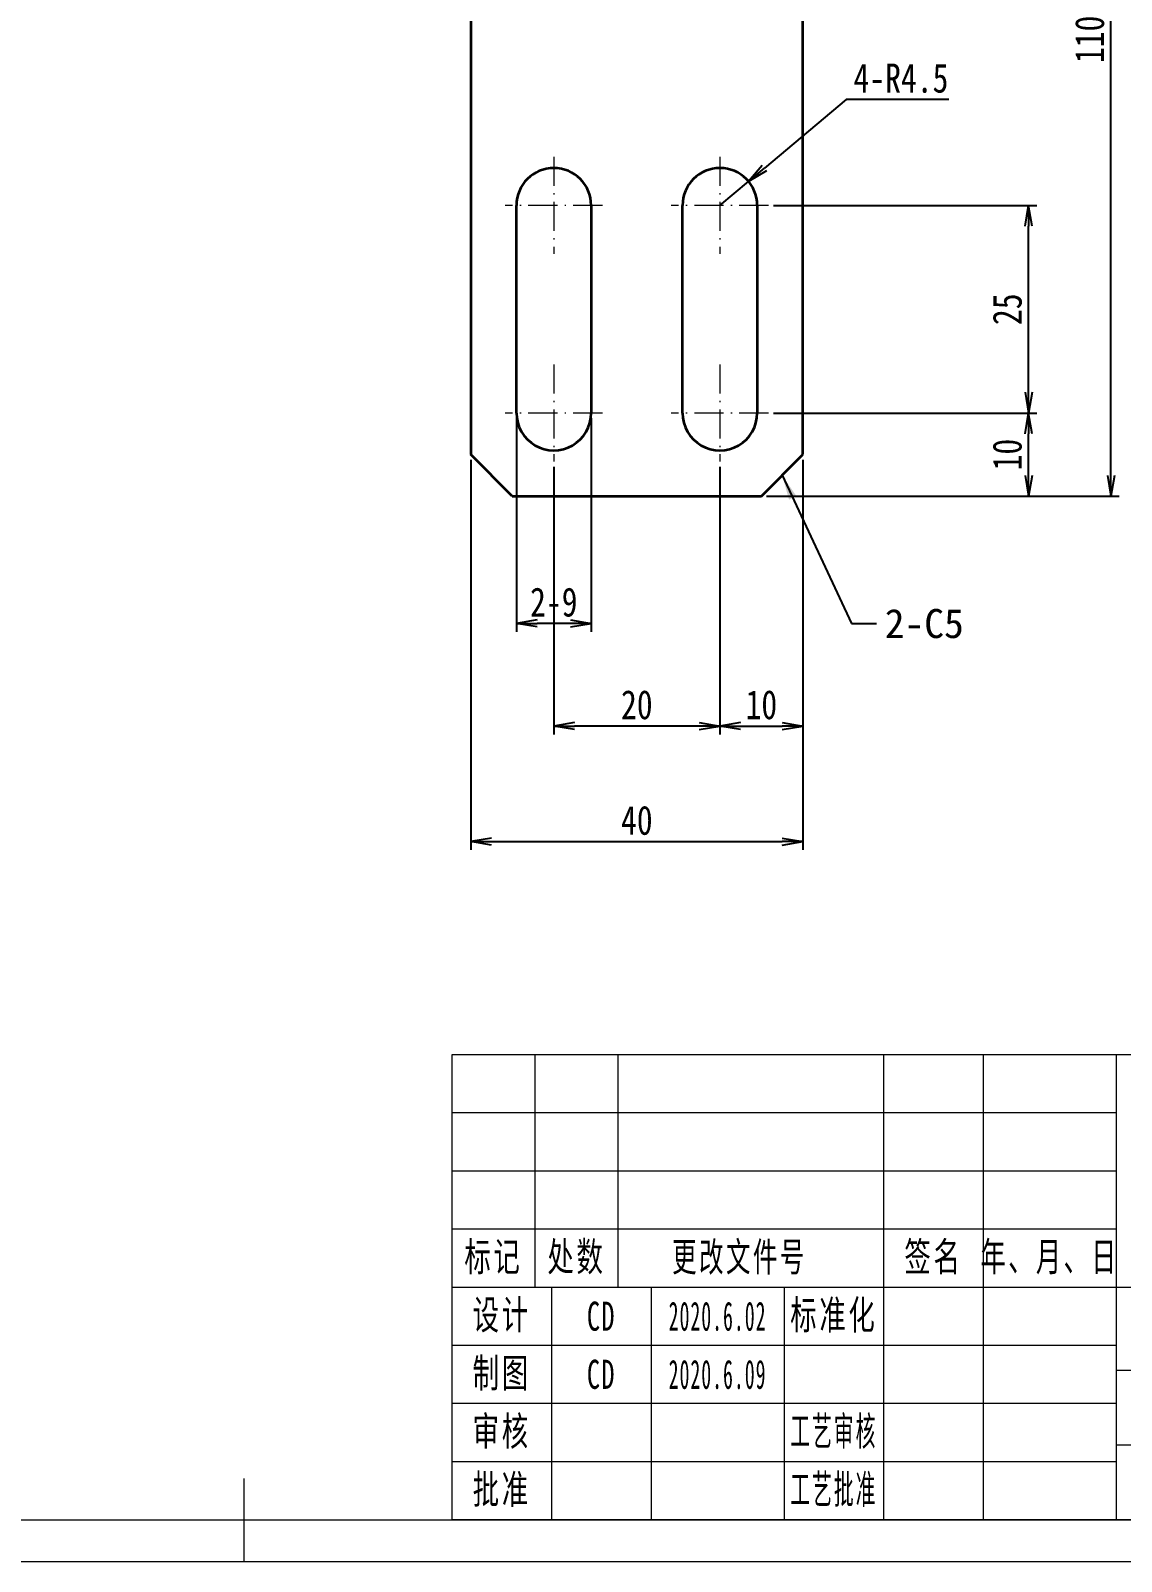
# Model space of a CAD drawing. Header units: millimetres. Extents: x -15766 to 80009, y -9701 to 15159.
# Drawn here: x -23.3 to 108.1, y 11131.7 to 11316.1 of the extents above; entities that cross this region are included whole.
import ezdxf

# ---------------------------------------------------------------- set-up
doc = ezdxf.new("R2010")
doc.units = ezdxf.units.MM
doc.linetypes.add('CENTER-HOKUTO_1', pattern=[16, 13, -1, 1, -1])
doc.linetypes.add('DASHDOT', pattern=[18.5, 12, -3, 0.5, -3])
doc.layers.get('DEFPOINTS').update_dxf_attribs({"lineweight": 18})
for name, color, linetype, lineweight in [('AM_7', 2, 'CENTER-HOKUTO_1', 18), ('AM_VIS', 7, 'Continuous', 18), ('CDRAFT0', 7, 'Continuous', 18), ('DIM', 253, 'Continuous', 20), ('title_frame', 7, 'Continuous', 18), ('尺寸线层', 3, 'Continuous', 18), ('粗实线层_1', 7, 'Continuous', 15), ('细实线层', 7, 'Continuous', 18)]:
    doc.layers.add(name, color=color, linetype=linetype, lineweight=lineweight)
doc.styles.add('DIM', font='', dxfattribs={"width": 0.8})
doc.styles.add('UserTxtStyle1', font='', dxfattribs={"width": 0.618357})
doc.styles.add('UserTxtStyle2', font='', dxfattribs={"width": 0.634692})
doc.styles.add('标准', font='', dxfattribs={"width": 0.667})
doc.styles.get('DIM').set_extended_font_data('NSimSun')
doc.styles.get('UserTxtStyle1').set_extended_font_data('宋体')
doc.styles.get('UserTxtStyle2').set_extended_font_data('宋体')
doc.styles.get('标准').set_extended_font_data('宋体')
doc.dimstyles.new('1-1', dxfattribs={"dimtxt": 3.5, "dimasz": 3, "dimexe": 1, "dimexo": 0, "dimgap": 1, "dimtad": 1, "dimdsep": 46, "dimtxsty": 'DIM', "dimblk": '_CAXARROW', "dimcen": 0, "dimdle": 6, "dimclrd": 256, "dimclre": 256, "dimclrt": 3, "dimazin": 2, "dimtfac": 0.707107, "dimtmove": 0, "dimatfit": 3, "dimfxl": 0, "dimfrac": 2, "dimtolj": 1, "dimarcsym": 0})
doc.dimstyles.new('1-1$0', dxfattribs={"dimtxt": 3.5, "dimasz": 2.5, "dimexe": 1, "dimexo": 0.625, "dimgap": 0.8, "dimtad": 1, "dimdsep": 46, "dimtxsty": 'DIM', "dimblk": 'OPEN', "dimcen": 0, "dimdle": 5, "dimclrd": 256, "dimclre": 256, "dimclrt": 3, "dimazin": 3, "dimtfac": 0.5, "dimtmove": 0, "dimatfit": 3, "dimldrblk": 'OPEN', "dimfxl": 0, "dimtolj": 1, "dimarcsym": 0})
doc.dimstyles.new('1-1$4', dxfattribs={"dimtxt": 3.5, "dimasz": 2.5, "dimexe": 1, "dimexo": 0.625, "dimgap": 0.8, "dimtad": 1, "dimtih": 1, "dimtoh": 1, "dimzin": 12, "dimdsep": 46, "dimtxsty": 'DIM', "dimblk": 'OPEN', "dimcen": 0, "dimdle": 5, "dimclrd": 256, "dimclre": 256, "dimclrt": 3, "dimazin": 3, "dimtfac": 0.5, "dimtmove": 0, "dimatfit": 3, "dimldrblk": 'OPEN', "dimfxl": 0, "dimtolj": 1, "dimarcsym": 0})

# ---------------------------------------------------------------- blocks, each defined once
blk = doc.blocks.new('*X3')
at = {"layer": 'CDRAFT0'}
blk.add_line((0, 0), (420, 0), dxfattribs=at)
at = {"layer": '粗实线层_1'}
for p, q in [((210, 0), (210, 10)), ((25, 5), (415, 5))]:
    blk.add_line(p, q, dxfattribs=at)
blk = doc.blocks.new('_OPEN')
at = {"color": 0, "linetype": 'ByBlock', "lineweight": -2}
for p, q in [((-1, 0.166667), (0, 0)), ((-1, -0.166667), (0, 0)), ((0, 0), (-1, 0))]:
    blk.add_line(p, q, dxfattribs=at)
blk = doc.blocks.new('*D275')
at = {"layer": 'DEFPOINTS', "color": 0, "transparency": 16777216}
for p in [(29.71, 11265.03), (69.71, 11265.03), (69.71, 11218.42)]:
    blk.add_point(p, dxfattribs=at)
at = {"layer": 'DIM', "linetype": 'Continuous', "lineweight": -2, "transparency": 16777216}
for p, q in [((29.71, 11264.41), (29.71, 11217.42)), ((69.71, 11264.41), (69.71, 11217.42)), ((32.21, 11218.42), (67.21, 11218.42))]:
    blk.add_line(p, q, dxfattribs=at)
at = {"layer": 'DIM', "lineweight": -2, "transparency": 16777216, "xscale": 2.5, "yscale": 2.5, "zscale": 2.5, "rotation": 180}
blk.add_blockref('_OPEN', (29.71, 11218.42), dxfattribs=at)
at = {"layer": 'DIM', "lineweight": -2, "transparency": 16777216, "xscale": 2.5, "yscale": 2.5, "zscale": 2.5}
blk.add_blockref('_OPEN', (69.71, 11218.42), dxfattribs=at)
at = {"layer": 'DIM', "color": 3, "transparency": 16777216, "insert": (49.71, 11220.97), "char_height": 3.5, "attachment_point": 5, "style": 'DIM'}
blk.add_mtext('\\A1;40', dxfattribs=at)
blk = doc.blocks.new('*D276')
at = {"layer": 'DEFPOINTS', "color": 0, "transparency": 16777216}
for p in [(69.71, 11265.03), (59.71, 11264.18), (69.71, 11232.34)]:
    blk.add_point(p, dxfattribs=at)
at = {"layer": 'DIM', "linetype": 'Continuous', "lineweight": -2, "transparency": 16777216}
for p, q in [((59.71, 11263.56), (59.71, 11231.34)), ((69.71, 11264.41), (69.71, 11231.34)), ((62.21, 11232.34), (67.21, 11232.34))]:
    blk.add_line(p, q, dxfattribs=at)
at = {"layer": 'DIM', "lineweight": -2, "transparency": 16777216, "xscale": 2.5, "yscale": 2.5, "zscale": 2.5, "rotation": 180}
blk.add_blockref('_OPEN', (59.71, 11232.34), dxfattribs=at)
at = {"layer": 'DIM', "lineweight": -2, "transparency": 16777216, "xscale": 2.5, "yscale": 2.5, "zscale": 2.5}
blk.add_blockref('_OPEN', (69.71, 11232.34), dxfattribs=at)
at = {"layer": 'DIM', "color": 3, "transparency": 16777216, "insert": (64.71, 11234.89), "char_height": 3.5, "attachment_point": 5, "style": 'DIM'}
blk.add_mtext('\\A1;10', dxfattribs=at)
blk = doc.blocks.new('*D277')
at = {"layer": 'DEFPOINTS', "color": 0, "transparency": 16777216}
for p in [(39.71, 11264.18), (59.71, 11264.18), (39.71, 11232.34)]:
    blk.add_point(p, dxfattribs=at)
at = {"layer": 'DIM', "linetype": 'Continuous', "lineweight": -2, "transparency": 16777216}
for p, q in [((39.71, 11263.56), (39.71, 11231.34)), ((59.71, 11263.56), (59.71, 11231.34)), ((57.21, 11232.34), (42.21, 11232.34))]:
    blk.add_line(p, q, dxfattribs=at)
at = {"layer": 'DIM', "lineweight": -2, "transparency": 16777216, "xscale": 2.5, "yscale": 2.5, "zscale": 2.5, "rotation": 180}
blk.add_blockref('_OPEN', (39.71, 11232.34), dxfattribs=at)
at = {"layer": 'DIM', "lineweight": -2, "transparency": 16777216, "xscale": 2.5, "yscale": 2.5, "zscale": 2.5}
blk.add_blockref('_OPEN', (59.71, 11232.34), dxfattribs=at)
at = {"layer": 'DIM', "color": 3, "transparency": 16777216, "insert": (49.71, 11234.89), "char_height": 3.5, "attachment_point": 5, "style": 'DIM'}
blk.add_mtext('\\A1;20', dxfattribs=at)
blk = doc.blocks.new('*D278')
at = {"layer": 'DEFPOINTS', "color": 0, "transparency": 16777216}
for p in [(65.56, 11270.03), (96.89, 11270.03), (64.71, 11260.03)]:
    blk.add_point(p, dxfattribs=at)
at = {"layer": 'DIM', "linetype": 'Continuous', "lineweight": -2, "transparency": 16777216}
for p, q in [((66.19, 11270.03), (97.89, 11270.03)), ((96.89, 11262.53), (96.89, 11267.53)), ((65.34, 11260.03), (97.89, 11260.03))]:
    blk.add_line(p, q, dxfattribs=at)
at = {"layer": 'DIM', "lineweight": -2, "transparency": 16777216, "xscale": 2.5, "yscale": 2.5, "zscale": 2.5}
for p, rotation in [((96.89, 11270.03), 90), ((96.89, 11260.03), 270)]:
    blk.add_blockref('_OPEN', p, dxfattribs=dict(at, rotation=rotation))
at = {"layer": 'DIM', "color": 3, "transparency": 16777216, "insert": (94.34, 11265.03), "char_height": 3.5, "attachment_point": 5, "rotation": 90, "style": 'DIM'}
blk.add_mtext('\\A1;10', dxfattribs=at)
blk = doc.blocks.new('*D279')
at = {"layer": 'DEFPOINTS', "color": 0, "transparency": 16777216}
for p in [(65.56, 11295.03), (96.89, 11295.03), (65.56, 11270.03)]:
    blk.add_point(p, dxfattribs=at)
at = {"layer": 'DIM', "linetype": 'Continuous', "lineweight": -2, "transparency": 16777216}
for p, q in [((66.19, 11295.03), (97.89, 11295.03)), ((96.89, 11272.53), (96.89, 11292.53)), ((66.19, 11270.03), (97.89, 11270.03))]:
    blk.add_line(p, q, dxfattribs=at)
at = {"layer": 'DIM', "lineweight": -2, "transparency": 16777216, "xscale": 2.5, "yscale": 2.5, "zscale": 2.5}
for p, rotation in [((96.89, 11295.03), 90), ((96.89, 11270.03), 270)]:
    blk.add_blockref('_OPEN', p, dxfattribs=dict(at, rotation=rotation))
at = {"layer": 'DIM', "color": 3, "transparency": 16777216, "insert": (94.34, 11282.53), "char_height": 3.5, "attachment_point": 5, "rotation": 90, "style": 'DIM'}
blk.add_mtext('\\A1;25', dxfattribs=at)
blk = doc.blocks.new('*D280')
at = {"layer": 'DEFPOINTS', "color": 0, "transparency": 16777216}
for p in [(35.21, 11270.03), (44.21, 11270.03), (35.21, 11244.7)]:
    blk.add_point(p, dxfattribs=at)
at = {"layer": 'DIM', "linetype": 'Continuous', "lineweight": -2, "transparency": 16777216}
for p, q in [((35.21, 11269.41), (35.21, 11243.7)), ((44.21, 11269.41), (44.21, 11243.7)), ((41.71, 11244.7), (37.71, 11244.7))]:
    blk.add_line(p, q, dxfattribs=at)
at = {"layer": 'DIM', "lineweight": -2, "transparency": 16777216, "xscale": 2.5, "yscale": 2.5, "zscale": 2.5, "rotation": 180}
blk.add_blockref('_OPEN', (35.21, 11244.7), dxfattribs=at)
at = {"layer": 'DIM', "lineweight": -2, "transparency": 16777216, "xscale": 2.5, "yscale": 2.5, "zscale": 2.5}
blk.add_blockref('_OPEN', (44.21, 11244.7), dxfattribs=at)
at = {"layer": 'DIM', "color": 3, "transparency": 16777216, "insert": (39.71, 11247.25), "char_height": 3.5, "attachment_point": 5, "style": 'DIM'}
blk.add_mtext('\\A1;2-9', dxfattribs=at)
blk = doc.blocks.new('_CAXARROW')
blk.add_hatch(color=0).paths.add_polyline_path([(0, 0), (-1, 0.125), (-1, -0.125)], flags=0)
blk = doc.blocks.new('*D281')
at = {"layer": 'DEFPOINTS', "color": 0, "transparency": 16777216}
for p in [(63.16, 11297.93), (59.71, 11295.03)]:
    blk.add_point(p, dxfattribs=at)
at = {"layer": 'DIM', "linetype": 'Continuous', "lineweight": -2, "transparency": 16777216}
for p, q in [((74.91, 11307.79), (65.07, 11299.54)), ((87.3, 11307.79), (74.91, 11307.79)), ((59.71, 11295.03), (63.16, 11297.93))]:
    blk.add_line(p, q, dxfattribs=at)
at = {"layer": 'DIM', "lineweight": -2, "transparency": 16777216, "xscale": 2.5, "yscale": 2.5, "zscale": 2.5, "rotation": 220.0179167777731}
blk.add_blockref('_OPEN', (63.16, 11297.93), dxfattribs=at)
at = {"layer": 'DIM', "color": 3, "transparency": 16777216, "insert": (81.52, 11310.34), "char_height": 3.5, "attachment_point": 5, "style": 'DIM'}
blk.add_mtext('\\A1;4-R4.5', dxfattribs=at)
blk = doc.blocks.new('*D282')
at = {"layer": 'DEFPOINTS', "color": 0, "transparency": 16777216}
for p in [(69.71, 11370.03), (106.81, 11370.03), (64.71, 11260.03)]:
    blk.add_point(p, dxfattribs=at)
at = {"layer": 'DIM', "linetype": 'Continuous', "lineweight": -2, "transparency": 16777216}
for p, q in [((70.34, 11370.03), (107.81, 11370.03)), ((106.81, 11262.53), (106.81, 11367.53)), ((65.34, 11260.03), (107.81, 11260.03))]:
    blk.add_line(p, q, dxfattribs=at)
at = {"layer": 'DIM', "lineweight": -2, "transparency": 16777216, "xscale": 2.5, "yscale": 2.5, "zscale": 2.5}
for p, rotation in [((106.81, 11370.03), 90), ((106.81, 11260.03), 270)]:
    blk.add_blockref('_OPEN', p, dxfattribs=dict(at, rotation=rotation))
at = {"layer": 'DIM', "color": 3, "transparency": 16777216, "insert": (104.26, 11315.03), "char_height": 3.5, "attachment_point": 5, "rotation": 90, "style": 'DIM'}
blk.add_mtext('\\A1;110', dxfattribs=at)

msp = doc.modelspace()

# ---------------------------------------------------------------- linework, layer by layer
at = {"layer": 'AM_7', "linetype": 'DASHDOT', "lineweight": 13, "ltscale": 0.292499}
for p, q in [((39.71353, 11300.88487), (39.71353, 11289.18492)), ((59.71353, 11300.88487), (59.71353, 11289.18492)), ((39.71353, 11275.88487), (39.71353, 11264.18492)), ((59.71353, 11275.88487), (59.71353, 11264.18492))]:
    msp.add_line(p, q, dxfattribs=at)
at = {"layer": 'AM_7', "linetype": 'DASHDOT', "lineweight": 13, "ltscale": 0.29248}
for p, q in [((45.56314, 11295.03489), (33.86392, 11295.03489)), ((65.56314, 11295.03489), (53.86392, 11295.03489)), ((45.56314, 11270.03489), (33.86392, 11270.03489)), ((65.56314, 11270.03489), (53.86392, 11270.03489))]:
    msp.add_line(p, q, dxfattribs=at)
at = {"layer": 'AM_VIS', "lineweight": 35}
for p, q in [((29.71353, 11370.03489), (29.71353, 11265.03489)), ((69.71353, 11265.03489), (69.71353, 11370.03489)), ((35.21353, 11270.03489), (35.21353, 11295.03489)), ((44.21353, 11295.03489), (44.21353, 11270.03489)), ((55.21353, 11270.03489), (55.21353, 11295.03489)), ((64.21353, 11295.03489), (64.21353, 11270.03489)), ((34.71353, 11260.03489), (64.71353, 11260.03489))]:
    msp.add_line(p, q, dxfattribs=at)
at = {"layer": 'AM_VIS', "lineweight": 35, "ltscale": 0.176777}
for p, q in [((34.71353, 11260.03489), (29.71353, 11265.03489)), ((64.71353, 11260.03489), (69.71353, 11265.03489))]:
    msp.add_line(p, q, dxfattribs=at)
at = {"layer": 'AM_VIS', "lineweight": 35}
for centre, start, end in [((39.71353, 11295.03489), 0, 179.999995), ((59.71353, 11295.03489), 0, 179.999995), ((39.71353, 11270.03489), 179.999995, 0), ((59.71353, 11270.03489), 179.999995, 0)]:
    msp.add_arc(centre, 4.5, start, end, dxfattribs=at)
at = {"layer": '粗实线层_1'}
for p, q in [((207.43797, 11192.74841), (27.43797, 11192.74841)), ((27.43797, 11192.74841), (27.43797, 11136.74841)), ((107.43797, 11192.74841), (107.43797, 11136.74841)), ((157.43797, 11164.74841), (27.43797, 11164.74841)), ((67.43797, 11164.74841), (67.43797, 11136.74841)), ((107.43797, 11157.74841), (27.43797, 11157.74841)), ((107.43797, 11150.74841), (27.43797, 11150.74841)), ((157.43797, 11145.74841), (107.43797, 11145.74841)), ((107.43797, 11143.74841), (27.43797, 11143.74841)), ((207.43797, 11136.74841), (27.43797, 11136.74841))]:
    msp.add_line(p, q, dxfattribs=at)
at = {"layer": '细实线层'}
for p, q in [((37.43797, 11192.74841), (37.43797, 11164.74841)), ((47.43797, 11192.74841), (47.43797, 11164.74841)), ((79.43797, 11192.74841), (79.43797, 11136.74841)), ((91.43797, 11192.74841), (91.43797, 11136.74841)), ((107.43797, 11185.74841), (27.43797, 11185.74841)), ((107.43797, 11178.74841), (27.43797, 11178.74841)), ((107.43797, 11171.74841), (27.43797, 11171.74841)), ((39.43797, 11164.74841), (39.43797, 11136.74841)), ((51.43797, 11164.74841), (51.43797, 11136.74841)), ((157.43797, 11154.74841), (107.43797, 11154.74841))]:
    msp.add_line(p, q, dxfattribs=at)

# ---------------------------------------------------------------- block references
at = {"layer": 'title_frame'}
msp.add_blockref('*X3', (-207.56203, 11131.74841), dxfattribs=at)

# ---------------------------------------------------------------- texts
at = {"layer": 'DIM', "color": 3, "insert": (79.56806, 11246.43682), "char_height": 3.5, "attachment_point": 1}
msp.add_mtext('\\A1;2-C5', dxfattribs=at)
at = {"layer": '尺寸线层', "char_height": 3.5, "attachment_point": 5, "line_spacing_factor": 1.15057}
for s, insert, width, style in [('\\T1.1;标记', (32.43797, 11168.24841), 18, '标准'), ('\\T1.1;处数', (42.43797, 11168.24841), 18, '标准'), ('\\T1.1;更改文件号', (62.07139, 11168.22442), 30, 'UserTxtStyle1'), ('\\T1.1;签名', (85.43797, 11168.24841), 22, '标准'), ('\\T1.1;年、月、日', (99.43797, 11168.24841), 30, 'UserTxtStyle2'), ('\\T1.1;设计', (33.43797, 11161.24841), 22, '标准'), ('\\T1.1;标准化', (73.43797, 11161.24841), 22, '标准'), ('{\\T1.1;CD}', (45.43797, 11161.24841), 22, '标准'), ('{\\W0.5;\\T1.1;2020.6.02}', (59.43797, 11161.24841), 16, '标准'), ('\\T1.1;制图', (33.43797, 11154.24841), 22, '标准'), ('{\\T1.1;CD}', (45.43797, 11154.24841), 22, '标准'), ('{\\W0.5;\\T1.1;2020.6.09}', (59.43797, 11154.24841), 16, '标准'), ('\\T1.1;审核', (33.43797, 11147.24841), 22, '标准'), ('{\\W0.5;\\T1.1;工艺审核}', (73.43797, 11147.24841), 22, '标准'), ('{\\T1.1;批准}', (33.43797, 11140.24841), 22, '标准'), ('{\\W0.5;\\T1.1;工艺批准}', (73.43797, 11140.24841), 22, '标准')]:
    msp.add_mtext(s, dxfattribs=dict(at, insert=insert, width=width, style=style))

# ---------------------------------------------------------------- dimensions: what is measured, and where the dimension line sits
at = {"layer": 'DIM'}
for base, p1, p2, picture, middle in [((106.8138, 11370.03489), (64.71353, 11260.03489), (69.71353, 11370.03489), '*D282', (104.2638, 11315.03489)), ((96.88669, 11295.03489), (65.56314, 11270.03489), (65.56314, 11295.03489), '*D279', (94.33669, 11282.53489)), ((96.88669, 11270.03489), (64.71353, 11260.03489), (65.56314, 11270.03489), '*D278', (94.33669, 11265.03489))]:
    dim = msp.add_linear_dim(base=base, p1=p1, p2=p2, angle=90, dimstyle='1-1$0', dxfattribs=at)
    dim.commit()
    dim.dimension.update_dxf_attribs({"geometry": picture, "text_midpoint": middle})
dim = msp.add_radius_dim(center=(59.71353, 11295.03489), mpoint=(63.15982, 11297.92852), text='4-<>', dimstyle='1-1$4', dxfattribs=at)
dim.commit()
dim.dimension.update_dxf_attribs({"geometry": '*D281', "text_midpoint": (81.51994, 11307.79331), "dimtype": 164})
dim = msp.add_linear_dim(base=(35.21353, 11244.7008), p1=(44.21353, 11270.03489), p2=(35.21353, 11270.03489), text='2-<>', dimstyle='1-1$0', dxfattribs=at)
dim.commit()
dim.dimension.update_dxf_attribs({"geometry": '*D280', "text_midpoint": (39.71353, 11247.2508)})
for base, p1, p2, picture, middle in [((69.71353, 11218.4225), (29.71353, 11265.03489), (69.71353, 11265.03489), '*D275', (49.71353, 11220.9725)), ((69.71353, 11232.34003), (59.71353, 11264.18492), (69.71353, 11265.03489), '*D276', (64.71353, 11234.89003)), ((39.71353, 11232.34003), (59.71353, 11264.18492), (39.71353, 11264.18492), '*D277', (49.71353, 11234.89003))]:
    dim = msp.add_linear_dim(base=base, p1=p1, p2=p2, dimstyle='1-1$0', dxfattribs=at)
    dim.commit()
    dim.dimension.update_dxf_attribs({"geometry": picture, "text_midpoint": middle})

# ---------------------------------------------------------------- leaders
at = {"layer": 'DIM', "annotation_type": 0, "has_hookline": 1, "hookline_direction": 0, "text_width": 12.83333}
msp.add_leader([(67.21353, 11262.53489), (75.56806, 11244.68682), (78.56806, 11244.68682)], dimstyle='1-1', override={"dimgap": 1, "dimtad": 0}, dxfattribs=at)

doc.saveas('drawing.dxf')
